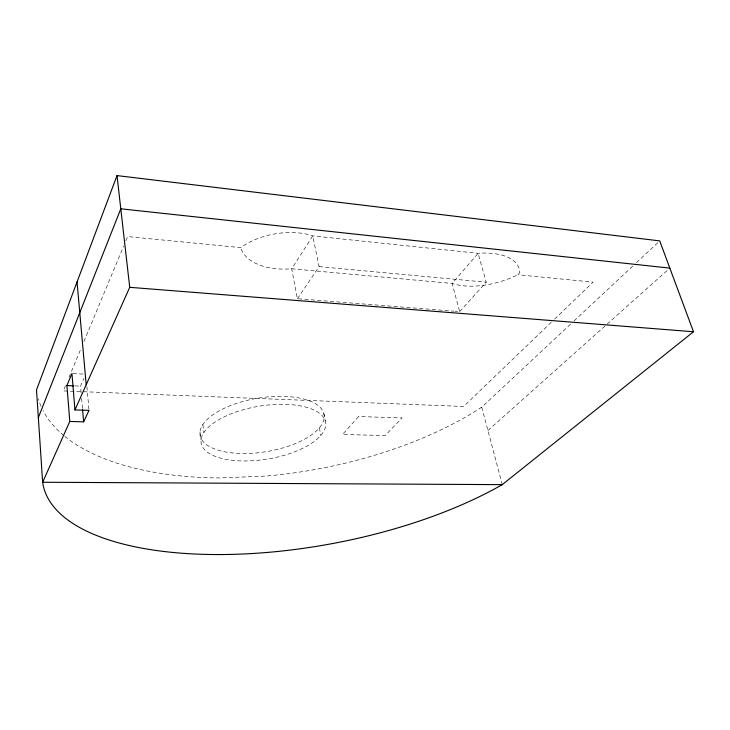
<?xml version="1.0" encoding="UTF-8"?>
<svg xmlns="http://www.w3.org/2000/svg" width="730" height="730" viewBox="0 0 730 730"><rect width="100%" height="100%" fill="white"/><g stroke="black" fill="none" stroke-linecap="round" stroke-linejoin="round"><path stroke-width="0.55" stroke-dasharray="3.65 2.74" d="M65.517 385.686L63.337 390.933L81.532 391.636M69.022 377.282L81.267 347.882M83.895 341.576L123.698 246.019M125.889 240.772L127.64 236.566L240.736 247.634A53.226 29.665 -10.5 0 1 312.778 235.899L478.086 253.328A57.25 28.57 -16.1 0 1 519.806 272.628L517.826 274.754A58.938 30.286 -17.5 0 1 452.153 283.45L291.671 268.795A57.351 33.087 -11.4 0 1 240.736 247.634M81.121 392.813L80.546 386.115L84.041 378.167M297.42 298.725L319.083 266.614L312.778 235.899L291.671 268.795L297.42 298.725L453.978 311.181M459.654 311.628L486.244 282.2L478.086 253.328L452.153 283.45L459.654 311.628L455.118 311.272M551.296 322.249L463.605 406.464L82.663 391.681M554.581 319.101L593.098 282.118L517.826 274.754M64.815 436.394A262.709 126.025 -10.6 0 0 219.83 477.949L266.021 476.07A262.709 126.025 -10.6 0 0 481.745 407.167L570.732 324.029M574.054 320.917L633.102 265.757M636.423 262.645L658.88 241.666M487.932 430.527L668.99 268.877M74.871 385.887L80.546 386.115M73 373.614L83.658 374.098M319.083 266.614L486.244 282.2M481.745 407.167L502.258 484.638M323.819 413.363L325.306 421.037M319.384 427.826L320.826 435.354M202.84 424.577L203.935 432.461M199.965 432.105L201.042 439.916M86.897 386.626L88.914 409.229M81.605 398.398L82.481 408.444M63.902 435.646A262.709 126.025 -10.6 0 1 43.024 410.515M41.053 406.364A262.709 126.025 -10.6 0 1 38.352 398.835M358.585 416.529L342.543 434.478L385.112 435.564L402.075 417.962L358.585 416.529M224.813 459.124A63.081 26.755 -9.4 0 0 325.105 428.09A63.081 26.755 -9.4 0 0 240.17 410.652A63.081 26.755 -9.4 0 0 224.813 459.124M223.718 451.605A62.862 27.065 -9.4 0 0 323.636 420.489A62.862 27.065 -9.4 0 0 238.902 402.641A62.862 27.065 -9.4 0 0 223.718 451.605"/><path stroke-width="1.09" d="M117.019 175.592L36.5 389.893L42.641 482.256A273.567 111.444 -10.6 0 0 215.679 554.544A273.567 111.444 -10.6 0 0 502.258 484.638L693.5 331.748L659.71 240.891L117.019 175.592L129.721 287.319L74.953 409.913L89.014 410.36L83.631 421.84L69.797 421.456L42.641 482.256L502.258 484.638M38.343 417.615L120.797 208.807L669.839 268.12M69.797 421.456L66.914 385.559L71.942 373.559L74.953 409.913M66.914 385.559L73.73 385.841M129.721 287.319L693.5 331.748M77.042 281.99L86.195 384.756M82.572 409.557L83.631 421.84"/></g></svg>
